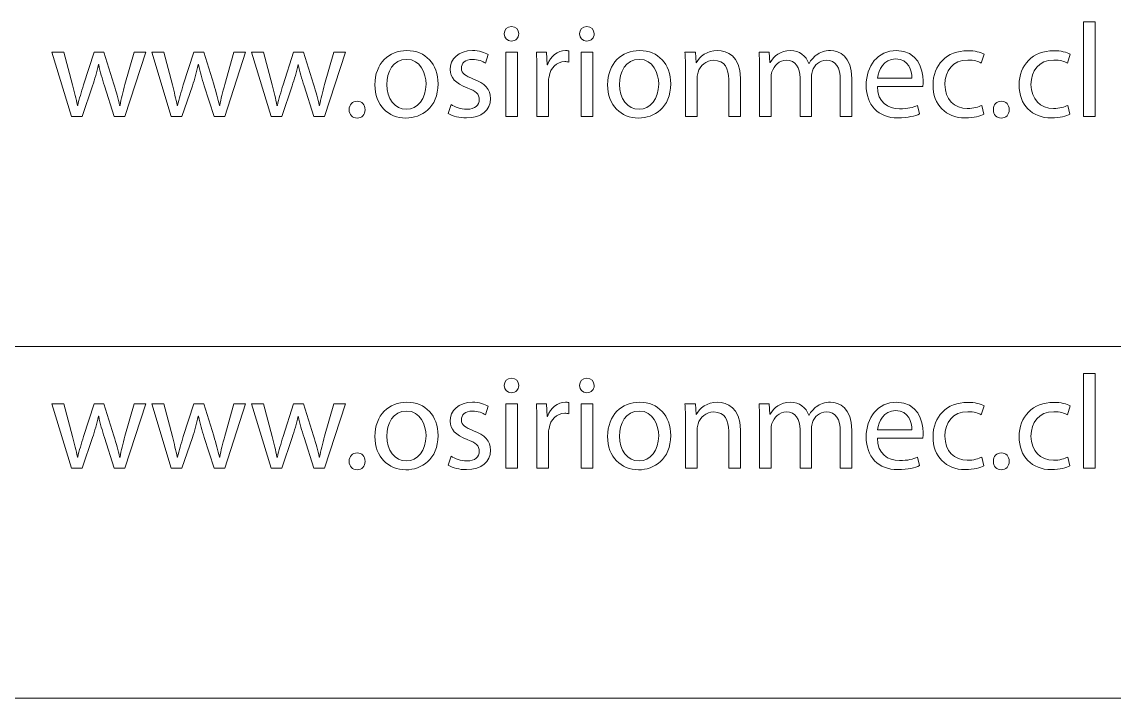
# Model space of a CAD drawing. Header units: inches. Extents: x 4400 to 4800, y 4100 to 4300.
# Drawn here: x 4729.27 to 4770.2, y 4153.89 to 4179.22 of the extents above; entities that cross this region are included whole.
import ezdxf

# ---------------------------------------------------------------- set-up
doc = ezdxf.new("R2010")
doc.units = ezdxf.units.IN
doc.header["$MEASUREMENT"] = 0
doc.layers.add('Capa 1', color=7, linetype='Continuous')

# ---------------------------------------------------------------- blocks, each defined once
blk = doc.blocks.new('block 56')
at = {"layer": 'Capa 1', "color": 1, "lineweight": 9, "true_color": 0xff0000}
for points in [[(4769.051, 4179.224), (4769.491, 4179.224), (4769.491, 4175.673), (4769.051, 4175.673), (4769.051, 4179.224)], [(4747.397, 4175.673), (4747.397, 4178.094), (4747.836, 4178.094), (4747.836, 4175.673), (4747.397, 4175.673)], [(4750.221, 4175.673), (4750.221, 4178.094), (4750.661, 4178.094), (4750.661, 4175.673), (4750.221, 4175.673)]]:
    blk.add_lwpolyline(points, dxfattribs=at)
for points, knots in [([(4747.887, 4178.774), (4747.891, 4178.624), (4747.781, 4178.504), (4747.606, 4178.504), (4747.451, 4178.504), (4747.342, 4178.624), (4747.342, 4178.774), (4747.342, 4178.929), (4747.457, 4179.049), (4747.616, 4179.049), (4747.781, 4179.049), (4747.887, 4178.929), (4747.887, 4178.774)], [0, 0, 0, 0, 1, 1, 1, 2, 2, 2, 3, 3, 3, 4, 4, 4, 4]), ([(4750.711, 4178.774), (4750.716, 4178.624), (4750.606, 4178.504), (4750.431, 4178.504), (4750.276, 4178.504), (4750.166, 4178.624), (4750.166, 4178.774), (4750.166, 4178.929), (4750.281, 4179.049), (4750.441, 4179.049), (4750.606, 4179.049), (4750.711, 4178.929), (4750.711, 4178.774)], [0, 0, 0, 0, 1, 1, 1, 2, 2, 2, 3, 3, 3, 4, 4, 4, 4]), ([(4730.846, 4178.094), (4730.846, 4178.094), (4731.167, 4176.864), (4731.167, 4176.864), (4731.236, 4176.594), (4731.302, 4176.344), (4731.347, 4176.093), (4731.347, 4176.093), (4731.362, 4176.093), (4731.362, 4176.093), (4731.416, 4176.339), (4731.497, 4176.598), (4731.577, 4176.859), (4731.577, 4176.859), (4731.972, 4178.094), (4731.972, 4178.094), (4731.972, 4178.094), (4732.342, 4178.094), (4732.342, 4178.094), (4732.342, 4178.094), (4732.717, 4176.884), (4732.717, 4176.884), (4732.807, 4176.594), (4732.877, 4176.339), (4732.932, 4176.093), (4732.932, 4176.093), (4732.947, 4176.093), (4732.947, 4176.093), (4732.987, 4176.339), (4733.052, 4176.594), (4733.132, 4176.879), (4733.132, 4176.879), (4733.477, 4178.094), (4733.477, 4178.094), (4733.477, 4178.094), (4733.912, 4178.094), (4733.912, 4178.094), (4733.912, 4178.094), (4733.132, 4175.673), (4733.132, 4175.673), (4733.132, 4175.673), (4732.732, 4175.673), (4732.732, 4175.673), (4732.732, 4175.673), (4732.362, 4176.829), (4732.362, 4176.829), (4732.277, 4177.099), (4732.207, 4177.339), (4732.147, 4177.624), (4732.147, 4177.624), (4732.137, 4177.624), (4732.137, 4177.624), (4732.077, 4177.334), (4732.002, 4177.084), (4731.917, 4176.824), (4731.917, 4176.824), (4731.527, 4175.673), (4731.527, 4175.673), (4731.527, 4175.673), (4731.127, 4175.673), (4731.127, 4175.673), (4731.127, 4175.673), (4730.397, 4178.094), (4730.397, 4178.094), (4730.397, 4178.094), (4730.846, 4178.094), (4730.846, 4178.094)], [0, 0, 0, 0, 1, 1, 1, 2, 2, 2, 3, 3, 3, 4, 4, 4, 5, 5, 5, 6, 6, 6, 7, 7, 7, 8, 8, 8, 9, 9, 9, 10, 10, 10, 11, 11, 11, 12, 12, 12, 13, 13, 13, 14, 14, 14, 15, 15, 15, 16, 16, 16, 17, 17, 17, 18, 18, 18, 19, 19, 19, 20, 20, 20, 21, 21, 21, 22, 22, 22, 22]), ([(4734.586, 4178.094), (4734.586, 4178.094), (4734.907, 4176.864), (4734.907, 4176.864), (4734.976, 4176.594), (4735.042, 4176.344), (4735.087, 4176.093), (4735.087, 4176.093), (4735.102, 4176.093), (4735.102, 4176.093), (4735.156, 4176.339), (4735.237, 4176.598), (4735.317, 4176.859), (4735.317, 4176.859), (4735.712, 4178.094), (4735.712, 4178.094), (4735.712, 4178.094), (4736.082, 4178.094), (4736.082, 4178.094), (4736.082, 4178.094), (4736.457, 4176.884), (4736.457, 4176.884), (4736.547, 4176.594), (4736.617, 4176.339), (4736.672, 4176.093), (4736.672, 4176.093), (4736.687, 4176.093), (4736.687, 4176.093), (4736.727, 4176.339), (4736.792, 4176.594), (4736.872, 4176.879), (4736.872, 4176.879), (4737.217, 4178.094), (4737.217, 4178.094), (4737.217, 4178.094), (4737.652, 4178.094), (4737.652, 4178.094), (4737.652, 4178.094), (4736.872, 4175.673), (4736.872, 4175.673), (4736.872, 4175.673), (4736.472, 4175.673), (4736.472, 4175.673), (4736.472, 4175.673), (4736.102, 4176.829), (4736.102, 4176.829), (4736.017, 4177.099), (4735.947, 4177.339), (4735.887, 4177.624), (4735.887, 4177.624), (4735.877, 4177.624), (4735.877, 4177.624), (4735.817, 4177.334), (4735.742, 4177.084), (4735.657, 4176.824), (4735.657, 4176.824), (4735.267, 4175.673), (4735.267, 4175.673), (4735.267, 4175.673), (4734.867, 4175.673), (4734.867, 4175.673), (4734.867, 4175.673), (4734.137, 4178.094), (4734.137, 4178.094), (4734.137, 4178.094), (4734.586, 4178.094), (4734.586, 4178.094)], [0, 0, 0, 0, 1, 1, 1, 2, 2, 2, 3, 3, 3, 4, 4, 4, 5, 5, 5, 6, 6, 6, 7, 7, 7, 8, 8, 8, 9, 9, 9, 10, 10, 10, 11, 11, 11, 12, 12, 12, 13, 13, 13, 14, 14, 14, 15, 15, 15, 16, 16, 16, 17, 17, 17, 18, 18, 18, 19, 19, 19, 20, 20, 20, 21, 21, 21, 22, 22, 22, 22]), ([(4738.326, 4178.094), (4738.326, 4178.094), (4738.647, 4176.864), (4738.647, 4176.864), (4738.716, 4176.594), (4738.782, 4176.344), (4738.827, 4176.093), (4738.827, 4176.093), (4738.842, 4176.093), (4738.842, 4176.093), (4738.896, 4176.339), (4738.977, 4176.598), (4739.057, 4176.859), (4739.057, 4176.859), (4739.452, 4178.094), (4739.452, 4178.094), (4739.452, 4178.094), (4739.822, 4178.094), (4739.822, 4178.094), (4739.822, 4178.094), (4740.197, 4176.884), (4740.197, 4176.884), (4740.287, 4176.594), (4740.357, 4176.339), (4740.412, 4176.093), (4740.412, 4176.093), (4740.427, 4176.093), (4740.427, 4176.093), (4740.467, 4176.339), (4740.532, 4176.594), (4740.612, 4176.879), (4740.612, 4176.879), (4740.957, 4178.094), (4740.957, 4178.094), (4740.957, 4178.094), (4741.392, 4178.094), (4741.392, 4178.094), (4741.392, 4178.094), (4740.612, 4175.673), (4740.612, 4175.673), (4740.612, 4175.673), (4740.212, 4175.673), (4740.212, 4175.673), (4740.212, 4175.673), (4739.842, 4176.829), (4739.842, 4176.829), (4739.757, 4177.099), (4739.687, 4177.339), (4739.627, 4177.624), (4739.627, 4177.624), (4739.617, 4177.624), (4739.617, 4177.624), (4739.557, 4177.334), (4739.482, 4177.084), (4739.396, 4176.824), (4739.396, 4176.824), (4739.007, 4175.673), (4739.007, 4175.673), (4739.007, 4175.673), (4738.607, 4175.673), (4738.607, 4175.673), (4738.607, 4175.673), (4737.877, 4178.094), (4737.877, 4178.094), (4737.877, 4178.094), (4738.326, 4178.094), (4738.326, 4178.094)], [0, 0, 0, 0, 1, 1, 1, 2, 2, 2, 3, 3, 3, 4, 4, 4, 5, 5, 5, 6, 6, 6, 7, 7, 7, 8, 8, 8, 9, 9, 9, 10, 10, 10, 11, 11, 11, 12, 12, 12, 13, 13, 13, 14, 14, 14, 15, 15, 15, 16, 16, 16, 17, 17, 17, 18, 18, 18, 19, 19, 19, 20, 20, 20, 21, 21, 21, 22, 22, 22, 22]), ([(4744.862, 4176.904), (4744.862, 4176.009), (4744.242, 4175.618), (4743.657, 4175.618), (4743.001, 4175.618), (4742.496, 4176.099), (4742.496, 4176.864), (4742.496, 4177.674), (4743.026, 4178.149), (4743.697, 4178.149), (4744.392, 4178.149), (4744.862, 4177.644), (4744.862, 4176.904)], [0, 0, 0, 0, 1, 1, 1, 2, 2, 2, 3, 3, 3, 4, 4, 4, 4]), ([(4742.942, 4176.879), (4742.942, 4176.349), (4743.247, 4175.948), (4743.677, 4175.948), (4744.097, 4175.948), (4744.412, 4176.344), (4744.412, 4176.889), (4744.412, 4177.299), (4744.207, 4177.819), (4743.686, 4177.819), (4743.167, 4177.819), (4742.942, 4177.339), (4742.942, 4176.879)], [0, 0, 0, 0, 1, 1, 1, 2, 2, 2, 3, 3, 3, 4, 4, 4, 4]), ([(4745.356, 4176.123), (4745.486, 4176.039), (4745.716, 4175.948), (4745.936, 4175.948), (4746.256, 4175.948), (4746.407, 4176.109), (4746.407, 4176.308), (4746.407, 4176.519), (4746.281, 4176.634), (4745.956, 4176.753), (4745.521, 4176.909), (4745.316, 4177.149), (4745.316, 4177.439), (4745.316, 4177.829), (4745.631, 4178.149), (4746.151, 4178.149), (4746.396, 4178.149), (4746.611, 4178.079), (4746.746, 4177.999), (4746.746, 4177.999), (4746.636, 4177.679), (4746.636, 4177.679), (4746.542, 4177.739), (4746.367, 4177.819), (4746.141, 4177.819), (4745.882, 4177.819), (4745.736, 4177.669), (4745.736, 4177.489), (4745.736, 4177.289), (4745.882, 4177.199), (4746.196, 4177.079), (4746.616, 4176.919), (4746.832, 4176.709), (4746.832, 4176.349), (4746.832, 4175.924), (4746.502, 4175.624), (4745.926, 4175.624), (4745.661, 4175.624), (4745.416, 4175.689), (4745.246, 4175.789), (4745.246, 4175.789), (4745.356, 4176.123), (4745.356, 4176.123)], [0, 0, 0, 0, 1, 1, 1, 2, 2, 2, 3, 3, 3, 4, 4, 4, 5, 5, 5, 6, 6, 6, 7, 7, 7, 8, 8, 8, 9, 9, 9, 10, 10, 10, 11, 11, 11, 12, 12, 12, 13, 13, 13, 14, 14, 14, 14]), ([(4748.567, 4177.339), (4748.567, 4177.624), (4748.561, 4177.869), (4748.547, 4178.094), (4748.547, 4178.094), (4748.931, 4178.094), (4748.931, 4178.094), (4748.931, 4178.094), (4748.946, 4177.619), (4748.946, 4177.619), (4748.946, 4177.619), (4748.966, 4177.619), (4748.966, 4177.619), (4749.077, 4177.944), (4749.342, 4178.149), (4749.637, 4178.149), (4749.686, 4178.149), (4749.721, 4178.144), (4749.761, 4178.134), (4749.761, 4178.134), (4749.761, 4177.719), (4749.761, 4177.719), (4749.717, 4177.729), (4749.672, 4177.734), (4749.611, 4177.734), (4749.301, 4177.734), (4749.081, 4177.499), (4749.021, 4177.169), (4749.012, 4177.109), (4749.001, 4177.039), (4749.001, 4176.964), (4749.001, 4176.964), (4749.001, 4175.673), (4749.001, 4175.673), (4749.001, 4175.673), (4748.567, 4175.673), (4748.567, 4175.673), (4748.567, 4175.673), (4748.567, 4177.339), (4748.567, 4177.339)], [0, 0, 0, 0, 1, 1, 1, 2, 2, 2, 3, 3, 3, 4, 4, 4, 5, 5, 5, 6, 6, 6, 7, 7, 7, 8, 8, 8, 9, 9, 9, 10, 10, 10, 11, 11, 11, 12, 12, 12, 13, 13, 13, 13]), ([(4753.581, 4176.904), (4753.581, 4176.009), (4752.961, 4175.618), (4752.376, 4175.618), (4751.721, 4175.618), (4751.216, 4176.099), (4751.216, 4176.864), (4751.216, 4177.674), (4751.746, 4178.149), (4752.416, 4178.149), (4753.111, 4178.149), (4753.581, 4177.644), (4753.581, 4176.904)], [0, 0, 0, 0, 1, 1, 1, 2, 2, 2, 3, 3, 3, 4, 4, 4, 4]), ([(4751.661, 4176.879), (4751.661, 4176.349), (4751.966, 4175.948), (4752.396, 4175.948), (4752.817, 4175.948), (4753.131, 4176.344), (4753.131, 4176.889), (4753.131, 4177.299), (4752.926, 4177.819), (4752.406, 4177.819), (4751.886, 4177.819), (4751.661, 4177.339), (4751.661, 4176.879)], [0, 0, 0, 0, 1, 1, 1, 2, 2, 2, 3, 3, 3, 4, 4, 4, 4]), ([(4754.136, 4177.439), (4754.136, 4177.689), (4754.131, 4177.894), (4754.116, 4178.094), (4754.116, 4178.094), (4754.506, 4178.094), (4754.506, 4178.094), (4754.506, 4178.094), (4754.531, 4177.694), (4754.531, 4177.694), (4754.531, 4177.694), (4754.541, 4177.694), (4754.541, 4177.694), (4754.661, 4177.924), (4754.941, 4178.149), (4755.341, 4178.149), (4755.676, 4178.149), (4756.196, 4177.949), (4756.196, 4177.119), (4756.196, 4177.119), (4756.196, 4175.673), (4756.196, 4175.673), (4756.196, 4175.673), (4755.757, 4175.673), (4755.757, 4175.673), (4755.757, 4175.673), (4755.757, 4177.069), (4755.757, 4177.069), (4755.757, 4177.459), (4755.611, 4177.784), (4755.196, 4177.784), (4754.906, 4177.784), (4754.681, 4177.579), (4754.606, 4177.334), (4754.586, 4177.279), (4754.576, 4177.204), (4754.576, 4177.129), (4754.576, 4177.129), (4754.576, 4175.673), (4754.576, 4175.673), (4754.576, 4175.673), (4754.136, 4175.673), (4754.136, 4175.673), (4754.136, 4175.673), (4754.136, 4177.439), (4754.136, 4177.439)], [0, 0, 0, 0, 1, 1, 1, 2, 2, 2, 3, 3, 3, 4, 4, 4, 5, 5, 5, 6, 6, 6, 7, 7, 7, 8, 8, 8, 9, 9, 9, 10, 10, 10, 11, 11, 11, 12, 12, 12, 13, 13, 13, 14, 14, 14, 15, 15, 15, 15]), ([(4756.911, 4177.439), (4756.911, 4177.689), (4756.906, 4177.894), (4756.891, 4178.094), (4756.891, 4178.094), (4757.276, 4178.094), (4757.276, 4178.094), (4757.276, 4178.094), (4757.296, 4177.704), (4757.296, 4177.704), (4757.296, 4177.704), (4757.311, 4177.704), (4757.311, 4177.704), (4757.446, 4177.934), (4757.671, 4178.149), (4758.071, 4178.149), (4758.401, 4178.149), (4758.651, 4177.949), (4758.757, 4177.664), (4758.757, 4177.664), (4758.766, 4177.664), (4758.766, 4177.664), (4758.841, 4177.799), (4758.936, 4177.904), (4759.036, 4177.979), (4759.182, 4178.089), (4759.342, 4178.149), (4759.572, 4178.149), (4759.891, 4178.149), (4760.367, 4177.939), (4760.367, 4177.099), (4760.367, 4177.099), (4760.367, 4175.673), (4760.367, 4175.673), (4760.367, 4175.673), (4759.937, 4175.673), (4759.937, 4175.673), (4759.937, 4175.673), (4759.937, 4177.044), (4759.937, 4177.044), (4759.937, 4177.509), (4759.767, 4177.789), (4759.411, 4177.789), (4759.162, 4177.789), (4758.967, 4177.604), (4758.892, 4177.389), (4758.872, 4177.329), (4758.856, 4177.249), (4758.856, 4177.169), (4758.856, 4177.169), (4758.856, 4175.673), (4758.856, 4175.673), (4758.856, 4175.673), (4758.427, 4175.673), (4758.427, 4175.673), (4758.427, 4175.673), (4758.427, 4177.124), (4758.427, 4177.124), (4758.427, 4177.509), (4758.256, 4177.789), (4757.921, 4177.789), (4757.646, 4177.789), (4757.446, 4177.569), (4757.376, 4177.349), (4757.351, 4177.284), (4757.341, 4177.209), (4757.341, 4177.134), (4757.341, 4177.134), (4757.341, 4175.673), (4757.341, 4175.673), (4757.341, 4175.673), (4756.911, 4175.673), (4756.911, 4175.673), (4756.911, 4175.673), (4756.911, 4177.439), (4756.911, 4177.439)], [0, 0, 0, 0, 1, 1, 1, 2, 2, 2, 3, 3, 3, 4, 4, 4, 5, 5, 5, 6, 6, 6, 7, 7, 7, 8, 8, 8, 9, 9, 9, 10, 10, 10, 11, 11, 11, 12, 12, 12, 13, 13, 13, 14, 14, 14, 15, 15, 15, 16, 16, 16, 17, 17, 17, 18, 18, 18, 19, 19, 19, 20, 20, 20, 21, 21, 21, 22, 22, 22, 23, 23, 23, 24, 24, 24, 25, 25, 25, 25]), ([(4761.326, 4176.804), (4761.336, 4176.208), (4761.716, 4175.964), (4762.156, 4175.964), (4762.471, 4175.964), (4762.661, 4176.019), (4762.827, 4176.089), (4762.827, 4176.089), (4762.901, 4175.773), (4762.901, 4175.773), (4762.746, 4175.703), (4762.481, 4175.624), (4762.096, 4175.624), (4761.351, 4175.624), (4760.906, 4176.113), (4760.906, 4176.844), (4760.906, 4177.574), (4761.336, 4178.149), (4762.041, 4178.149), (4762.831, 4178.149), (4763.042, 4177.454), (4763.042, 4177.009), (4763.042, 4176.919), (4763.031, 4176.849), (4763.026, 4176.804), (4763.026, 4176.804), (4761.326, 4176.804), (4761.326, 4176.804)], [0, 0, 0, 0, 1, 1, 1, 2, 2, 2, 3, 3, 3, 4, 4, 4, 5, 5, 5, 6, 6, 6, 7, 7, 7, 8, 8, 8, 9, 9, 9, 9]), ([(4762.616, 4177.119), (4762.621, 4177.399), (4762.501, 4177.834), (4762.006, 4177.834), (4761.561, 4177.834), (4761.366, 4177.424), (4761.331, 4177.119), (4761.331, 4177.119), (4762.616, 4177.119), (4762.616, 4177.119)], [0, 0, 0, 0, 1, 1, 1, 2, 2, 2, 3, 3, 3, 3]), ([(4765.311, 4175.763), (4765.196, 4175.703), (4764.941, 4175.624), (4764.616, 4175.624), (4763.886, 4175.624), (4763.411, 4176.119), (4763.411, 4176.859), (4763.411, 4177.604), (4763.921, 4178.144), (4764.711, 4178.144), (4764.971, 4178.144), (4765.201, 4178.079), (4765.322, 4178.019), (4765.322, 4178.019), (4765.221, 4177.679), (4765.221, 4177.679), (4765.116, 4177.739), (4764.951, 4177.794), (4764.711, 4177.794), (4764.156, 4177.794), (4763.856, 4177.384), (4763.856, 4176.879), (4763.856, 4176.319), (4764.216, 4175.974), (4764.696, 4175.974), (4764.946, 4175.974), (4765.111, 4176.039), (4765.236, 4176.093), (4765.236, 4176.093), (4765.311, 4175.763), (4765.311, 4175.763)], [0, 0, 0, 0, 1, 1, 1, 2, 2, 2, 3, 3, 3, 4, 4, 4, 5, 5, 5, 6, 6, 6, 7, 7, 7, 8, 8, 8, 9, 9, 9, 10, 10, 10, 10]), ([(4768.536, 4175.763), (4768.421, 4175.703), (4768.166, 4175.624), (4767.841, 4175.624), (4767.111, 4175.624), (4766.636, 4176.119), (4766.636, 4176.859), (4766.636, 4177.604), (4767.146, 4178.144), (4767.936, 4178.144), (4768.196, 4178.144), (4768.426, 4178.079), (4768.546, 4178.019), (4768.546, 4178.019), (4768.446, 4177.679), (4768.446, 4177.679), (4768.341, 4177.739), (4768.176, 4177.794), (4767.936, 4177.794), (4767.381, 4177.794), (4767.081, 4177.384), (4767.081, 4176.879), (4767.081, 4176.319), (4767.441, 4175.974), (4767.921, 4175.974), (4768.171, 4175.974), (4768.336, 4176.039), (4768.461, 4176.093), (4768.461, 4176.093), (4768.536, 4175.763), (4768.536, 4175.763)], [0, 0, 0, 0, 1, 1, 1, 2, 2, 2, 3, 3, 3, 4, 4, 4, 5, 5, 5, 6, 6, 6, 7, 7, 7, 8, 8, 8, 9, 9, 9, 10, 10, 10, 10]), ([(4741.532, 4175.934), (4741.532, 4176.119), (4741.656, 4176.248), (4741.831, 4176.248), (4742.007, 4176.248), (4742.126, 4176.119), (4742.126, 4175.934), (4742.126, 4175.753), (4742.011, 4175.618), (4741.827, 4175.618), (4741.652, 4175.618), (4741.532, 4175.753), (4741.532, 4175.934)], [0, 0, 0, 0, 1, 1, 1, 2, 2, 2, 3, 3, 3, 4, 4, 4, 4]), ([(4765.671, 4175.934), (4765.671, 4176.119), (4765.796, 4176.248), (4765.971, 4176.248), (4766.146, 4176.248), (4766.266, 4176.119), (4766.266, 4175.934), (4766.266, 4175.753), (4766.151, 4175.618), (4765.966, 4175.618), (4765.791, 4175.618), (4765.671, 4175.753), (4765.671, 4175.934)], [0, 0, 0, 0, 1, 1, 1, 2, 2, 2, 3, 3, 3, 4, 4, 4, 4])]:
    blk.add_open_spline(points, degree=3, knots=knots, dxfattribs=at)
blk = doc.blocks.new('block 57')
at = {"layer": 'Capa 1', "color": 1, "lineweight": 9, "true_color": 0xff0000}
for points in [[(4769.051, 4166.05), (4769.491, 4166.05), (4769.491, 4162.499), (4769.051, 4162.499), (4769.051, 4166.05)], [(4747.397, 4162.499), (4747.397, 4164.92), (4747.836, 4164.92), (4747.836, 4162.499), (4747.397, 4162.499)], [(4750.221, 4162.499), (4750.221, 4164.92), (4750.661, 4164.92), (4750.661, 4162.499), (4750.221, 4162.499)]]:
    blk.add_lwpolyline(points, dxfattribs=at)
for points, knots in [([(4747.887, 4165.6), (4747.891, 4165.45), (4747.781, 4165.33), (4747.606, 4165.33), (4747.451, 4165.33), (4747.342, 4165.45), (4747.342, 4165.6), (4747.342, 4165.755), (4747.457, 4165.875), (4747.616, 4165.875), (4747.781, 4165.875), (4747.887, 4165.755), (4747.887, 4165.6)], [0, 0, 0, 0, 1, 1, 1, 2, 2, 2, 3, 3, 3, 4, 4, 4, 4]), ([(4750.711, 4165.6), (4750.716, 4165.45), (4750.606, 4165.33), (4750.431, 4165.33), (4750.276, 4165.33), (4750.166, 4165.45), (4750.166, 4165.6), (4750.166, 4165.755), (4750.281, 4165.875), (4750.441, 4165.875), (4750.606, 4165.875), (4750.711, 4165.755), (4750.711, 4165.6)], [0, 0, 0, 0, 1, 1, 1, 2, 2, 2, 3, 3, 3, 4, 4, 4, 4]), ([(4730.846, 4164.92), (4730.846, 4164.92), (4731.167, 4163.69), (4731.167, 4163.69), (4731.236, 4163.42), (4731.302, 4163.169), (4731.347, 4162.919), (4731.347, 4162.919), (4731.362, 4162.919), (4731.362, 4162.919), (4731.416, 4163.165), (4731.497, 4163.424), (4731.577, 4163.685), (4731.577, 4163.685), (4731.972, 4164.92), (4731.972, 4164.92), (4731.972, 4164.92), (4732.342, 4164.92), (4732.342, 4164.92), (4732.342, 4164.92), (4732.717, 4163.71), (4732.717, 4163.71), (4732.807, 4163.42), (4732.877, 4163.165), (4732.932, 4162.919), (4732.932, 4162.919), (4732.947, 4162.919), (4732.947, 4162.919), (4732.987, 4163.165), (4733.052, 4163.42), (4733.132, 4163.705), (4733.132, 4163.705), (4733.477, 4164.92), (4733.477, 4164.92), (4733.477, 4164.92), (4733.912, 4164.92), (4733.912, 4164.92), (4733.912, 4164.92), (4733.132, 4162.499), (4733.132, 4162.499), (4733.132, 4162.499), (4732.732, 4162.499), (4732.732, 4162.499), (4732.732, 4162.499), (4732.362, 4163.655), (4732.362, 4163.655), (4732.277, 4163.925), (4732.207, 4164.165), (4732.147, 4164.45), (4732.147, 4164.45), (4732.137, 4164.45), (4732.137, 4164.45), (4732.077, 4164.16), (4732.002, 4163.909), (4731.917, 4163.65), (4731.917, 4163.65), (4731.527, 4162.499), (4731.527, 4162.499), (4731.527, 4162.499), (4731.127, 4162.499), (4731.127, 4162.499), (4731.127, 4162.499), (4730.397, 4164.92), (4730.397, 4164.92), (4730.397, 4164.92), (4730.846, 4164.92), (4730.846, 4164.92)], [0, 0, 0, 0, 1, 1, 1, 2, 2, 2, 3, 3, 3, 4, 4, 4, 5, 5, 5, 6, 6, 6, 7, 7, 7, 8, 8, 8, 9, 9, 9, 10, 10, 10, 11, 11, 11, 12, 12, 12, 13, 13, 13, 14, 14, 14, 15, 15, 15, 16, 16, 16, 17, 17, 17, 18, 18, 18, 19, 19, 19, 20, 20, 20, 21, 21, 21, 22, 22, 22, 22]), ([(4734.586, 4164.92), (4734.586, 4164.92), (4734.907, 4163.69), (4734.907, 4163.69), (4734.976, 4163.42), (4735.042, 4163.169), (4735.087, 4162.919), (4735.087, 4162.919), (4735.102, 4162.919), (4735.102, 4162.919), (4735.156, 4163.165), (4735.237, 4163.424), (4735.317, 4163.685), (4735.317, 4163.685), (4735.712, 4164.92), (4735.712, 4164.92), (4735.712, 4164.92), (4736.082, 4164.92), (4736.082, 4164.92), (4736.082, 4164.92), (4736.457, 4163.71), (4736.457, 4163.71), (4736.547, 4163.42), (4736.617, 4163.165), (4736.672, 4162.919), (4736.672, 4162.919), (4736.687, 4162.919), (4736.687, 4162.919), (4736.727, 4163.165), (4736.792, 4163.42), (4736.872, 4163.705), (4736.872, 4163.705), (4737.217, 4164.92), (4737.217, 4164.92), (4737.217, 4164.92), (4737.652, 4164.92), (4737.652, 4164.92), (4737.652, 4164.92), (4736.872, 4162.499), (4736.872, 4162.499), (4736.872, 4162.499), (4736.472, 4162.499), (4736.472, 4162.499), (4736.472, 4162.499), (4736.102, 4163.655), (4736.102, 4163.655), (4736.017, 4163.925), (4735.947, 4164.165), (4735.887, 4164.45), (4735.887, 4164.45), (4735.877, 4164.45), (4735.877, 4164.45), (4735.817, 4164.16), (4735.742, 4163.909), (4735.657, 4163.65), (4735.657, 4163.65), (4735.267, 4162.499), (4735.267, 4162.499), (4735.267, 4162.499), (4734.867, 4162.499), (4734.867, 4162.499), (4734.867, 4162.499), (4734.137, 4164.92), (4734.137, 4164.92), (4734.137, 4164.92), (4734.586, 4164.92), (4734.586, 4164.92)], [0, 0, 0, 0, 1, 1, 1, 2, 2, 2, 3, 3, 3, 4, 4, 4, 5, 5, 5, 6, 6, 6, 7, 7, 7, 8, 8, 8, 9, 9, 9, 10, 10, 10, 11, 11, 11, 12, 12, 12, 13, 13, 13, 14, 14, 14, 15, 15, 15, 16, 16, 16, 17, 17, 17, 18, 18, 18, 19, 19, 19, 20, 20, 20, 21, 21, 21, 22, 22, 22, 22]), ([(4738.326, 4164.92), (4738.326, 4164.92), (4738.647, 4163.69), (4738.647, 4163.69), (4738.716, 4163.42), (4738.782, 4163.169), (4738.827, 4162.919), (4738.827, 4162.919), (4738.842, 4162.919), (4738.842, 4162.919), (4738.896, 4163.165), (4738.977, 4163.424), (4739.057, 4163.685), (4739.057, 4163.685), (4739.452, 4164.92), (4739.452, 4164.92), (4739.452, 4164.92), (4739.822, 4164.92), (4739.822, 4164.92), (4739.822, 4164.92), (4740.197, 4163.71), (4740.197, 4163.71), (4740.287, 4163.42), (4740.357, 4163.165), (4740.412, 4162.919), (4740.412, 4162.919), (4740.427, 4162.919), (4740.427, 4162.919), (4740.467, 4163.165), (4740.532, 4163.42), (4740.612, 4163.705), (4740.612, 4163.705), (4740.957, 4164.92), (4740.957, 4164.92), (4740.957, 4164.92), (4741.392, 4164.92), (4741.392, 4164.92), (4741.392, 4164.92), (4740.612, 4162.499), (4740.612, 4162.499), (4740.612, 4162.499), (4740.212, 4162.499), (4740.212, 4162.499), (4740.212, 4162.499), (4739.842, 4163.655), (4739.842, 4163.655), (4739.757, 4163.925), (4739.687, 4164.165), (4739.627, 4164.45), (4739.627, 4164.45), (4739.617, 4164.45), (4739.617, 4164.45), (4739.557, 4164.16), (4739.482, 4163.909), (4739.396, 4163.65), (4739.396, 4163.65), (4739.007, 4162.499), (4739.007, 4162.499), (4739.007, 4162.499), (4738.607, 4162.499), (4738.607, 4162.499), (4738.607, 4162.499), (4737.877, 4164.92), (4737.877, 4164.92), (4737.877, 4164.92), (4738.326, 4164.92), (4738.326, 4164.92)], [0, 0, 0, 0, 1, 1, 1, 2, 2, 2, 3, 3, 3, 4, 4, 4, 5, 5, 5, 6, 6, 6, 7, 7, 7, 8, 8, 8, 9, 9, 9, 10, 10, 10, 11, 11, 11, 12, 12, 12, 13, 13, 13, 14, 14, 14, 15, 15, 15, 16, 16, 16, 17, 17, 17, 18, 18, 18, 19, 19, 19, 20, 20, 20, 21, 21, 21, 22, 22, 22, 22]), ([(4744.862, 4163.73), (4744.862, 4162.835), (4744.242, 4162.444), (4743.657, 4162.444), (4743.001, 4162.444), (4742.496, 4162.925), (4742.496, 4163.69), (4742.496, 4164.5), (4743.026, 4164.975), (4743.697, 4164.975), (4744.392, 4164.975), (4744.862, 4164.47), (4744.862, 4163.73)], [0, 0, 0, 0, 1, 1, 1, 2, 2, 2, 3, 3, 3, 4, 4, 4, 4]), ([(4745.356, 4162.949), (4745.486, 4162.865), (4745.716, 4162.774), (4745.936, 4162.774), (4746.256, 4162.774), (4746.407, 4162.935), (4746.407, 4163.134), (4746.407, 4163.344), (4746.281, 4163.46), (4745.956, 4163.579), (4745.521, 4163.734), (4745.316, 4163.975), (4745.316, 4164.265), (4745.316, 4164.655), (4745.631, 4164.975), (4746.151, 4164.975), (4746.396, 4164.975), (4746.611, 4164.905), (4746.746, 4164.825), (4746.746, 4164.825), (4746.636, 4164.505), (4746.636, 4164.505), (4746.542, 4164.565), (4746.367, 4164.645), (4746.141, 4164.645), (4745.882, 4164.645), (4745.736, 4164.495), (4745.736, 4164.315), (4745.736, 4164.115), (4745.882, 4164.025), (4746.196, 4163.905), (4746.616, 4163.744), (4746.832, 4163.535), (4746.832, 4163.175), (4746.832, 4162.75), (4746.502, 4162.449), (4745.926, 4162.449), (4745.661, 4162.449), (4745.416, 4162.515), (4745.246, 4162.614), (4745.246, 4162.614), (4745.356, 4162.949), (4745.356, 4162.949)], [0, 0, 0, 0, 1, 1, 1, 2, 2, 2, 3, 3, 3, 4, 4, 4, 5, 5, 5, 6, 6, 6, 7, 7, 7, 8, 8, 8, 9, 9, 9, 10, 10, 10, 11, 11, 11, 12, 12, 12, 13, 13, 13, 14, 14, 14, 14]), ([(4748.567, 4164.165), (4748.567, 4164.45), (4748.561, 4164.695), (4748.547, 4164.92), (4748.547, 4164.92), (4748.931, 4164.92), (4748.931, 4164.92), (4748.931, 4164.92), (4748.946, 4164.445), (4748.946, 4164.445), (4748.946, 4164.445), (4748.966, 4164.445), (4748.966, 4164.445), (4749.077, 4164.77), (4749.342, 4164.975), (4749.637, 4164.975), (4749.686, 4164.975), (4749.721, 4164.97), (4749.761, 4164.96), (4749.761, 4164.96), (4749.761, 4164.545), (4749.761, 4164.545), (4749.717, 4164.555), (4749.672, 4164.56), (4749.611, 4164.56), (4749.301, 4164.56), (4749.081, 4164.325), (4749.021, 4163.995), (4749.012, 4163.935), (4749.001, 4163.865), (4749.001, 4163.79), (4749.001, 4163.79), (4749.001, 4162.499), (4749.001, 4162.499), (4749.001, 4162.499), (4748.567, 4162.499), (4748.567, 4162.499), (4748.567, 4162.499), (4748.567, 4164.165), (4748.567, 4164.165)], [0, 0, 0, 0, 1, 1, 1, 2, 2, 2, 3, 3, 3, 4, 4, 4, 5, 5, 5, 6, 6, 6, 7, 7, 7, 8, 8, 8, 9, 9, 9, 10, 10, 10, 11, 11, 11, 12, 12, 12, 13, 13, 13, 13]), ([(4753.581, 4163.73), (4753.581, 4162.835), (4752.961, 4162.444), (4752.376, 4162.444), (4751.721, 4162.444), (4751.216, 4162.925), (4751.216, 4163.69), (4751.216, 4164.5), (4751.746, 4164.975), (4752.416, 4164.975), (4753.111, 4164.975), (4753.581, 4164.47), (4753.581, 4163.73)], [0, 0, 0, 0, 1, 1, 1, 2, 2, 2, 3, 3, 3, 4, 4, 4, 4]), ([(4754.136, 4164.265), (4754.136, 4164.515), (4754.131, 4164.72), (4754.116, 4164.92), (4754.116, 4164.92), (4754.506, 4164.92), (4754.506, 4164.92), (4754.506, 4164.92), (4754.531, 4164.52), (4754.531, 4164.52), (4754.531, 4164.52), (4754.541, 4164.52), (4754.541, 4164.52), (4754.661, 4164.75), (4754.941, 4164.975), (4755.341, 4164.975), (4755.676, 4164.975), (4756.196, 4164.775), (4756.196, 4163.945), (4756.196, 4163.945), (4756.196, 4162.499), (4756.196, 4162.499), (4756.196, 4162.499), (4755.757, 4162.499), (4755.757, 4162.499), (4755.757, 4162.499), (4755.757, 4163.895), (4755.757, 4163.895), (4755.757, 4164.285), (4755.611, 4164.61), (4755.196, 4164.61), (4754.906, 4164.61), (4754.681, 4164.405), (4754.606, 4164.16), (4754.586, 4164.105), (4754.576, 4164.03), (4754.576, 4163.955), (4754.576, 4163.955), (4754.576, 4162.499), (4754.576, 4162.499), (4754.576, 4162.499), (4754.136, 4162.499), (4754.136, 4162.499), (4754.136, 4162.499), (4754.136, 4164.265), (4754.136, 4164.265)], [0, 0, 0, 0, 1, 1, 1, 2, 2, 2, 3, 3, 3, 4, 4, 4, 5, 5, 5, 6, 6, 6, 7, 7, 7, 8, 8, 8, 9, 9, 9, 10, 10, 10, 11, 11, 11, 12, 12, 12, 13, 13, 13, 14, 14, 14, 15, 15, 15, 15]), ([(4756.911, 4164.265), (4756.911, 4164.515), (4756.906, 4164.72), (4756.891, 4164.92), (4756.891, 4164.92), (4757.276, 4164.92), (4757.276, 4164.92), (4757.276, 4164.92), (4757.296, 4164.53), (4757.296, 4164.53), (4757.296, 4164.53), (4757.311, 4164.53), (4757.311, 4164.53), (4757.446, 4164.76), (4757.671, 4164.975), (4758.071, 4164.975), (4758.401, 4164.975), (4758.651, 4164.775), (4758.757, 4164.49), (4758.757, 4164.49), (4758.766, 4164.49), (4758.766, 4164.49), (4758.841, 4164.625), (4758.936, 4164.73), (4759.036, 4164.805), (4759.182, 4164.915), (4759.342, 4164.975), (4759.572, 4164.975), (4759.891, 4164.975), (4760.367, 4164.765), (4760.367, 4163.925), (4760.367, 4163.925), (4760.367, 4162.499), (4760.367, 4162.499), (4760.367, 4162.499), (4759.937, 4162.499), (4759.937, 4162.499), (4759.937, 4162.499), (4759.937, 4163.87), (4759.937, 4163.87), (4759.937, 4164.335), (4759.767, 4164.615), (4759.411, 4164.615), (4759.162, 4164.615), (4758.967, 4164.43), (4758.892, 4164.215), (4758.872, 4164.155), (4758.856, 4164.075), (4758.856, 4163.995), (4758.856, 4163.995), (4758.856, 4162.499), (4758.856, 4162.499), (4758.856, 4162.499), (4758.427, 4162.499), (4758.427, 4162.499), (4758.427, 4162.499), (4758.427, 4163.95), (4758.427, 4163.95), (4758.427, 4164.335), (4758.256, 4164.615), (4757.921, 4164.615), (4757.646, 4164.615), (4757.446, 4164.395), (4757.376, 4164.175), (4757.351, 4164.11), (4757.341, 4164.035), (4757.341, 4163.96), (4757.341, 4163.96), (4757.341, 4162.499), (4757.341, 4162.499), (4757.341, 4162.499), (4756.911, 4162.499), (4756.911, 4162.499), (4756.911, 4162.499), (4756.911, 4164.265), (4756.911, 4164.265)], [0, 0, 0, 0, 1, 1, 1, 2, 2, 2, 3, 3, 3, 4, 4, 4, 5, 5, 5, 6, 6, 6, 7, 7, 7, 8, 8, 8, 9, 9, 9, 10, 10, 10, 11, 11, 11, 12, 12, 12, 13, 13, 13, 14, 14, 14, 15, 15, 15, 16, 16, 16, 17, 17, 17, 18, 18, 18, 19, 19, 19, 20, 20, 20, 21, 21, 21, 22, 22, 22, 23, 23, 23, 24, 24, 24, 25, 25, 25, 25]), ([(4761.326, 4163.63), (4761.336, 4163.034), (4761.716, 4162.789), (4762.156, 4162.789), (4762.471, 4162.789), (4762.661, 4162.845), (4762.827, 4162.915), (4762.827, 4162.915), (4762.901, 4162.599), (4762.901, 4162.599), (4762.746, 4162.529), (4762.481, 4162.449), (4762.096, 4162.449), (4761.351, 4162.449), (4760.906, 4162.939), (4760.906, 4163.67), (4760.906, 4164.4), (4761.336, 4164.975), (4762.041, 4164.975), (4762.831, 4164.975), (4763.042, 4164.28), (4763.042, 4163.835), (4763.042, 4163.744), (4763.031, 4163.675), (4763.026, 4163.63), (4763.026, 4163.63), (4761.326, 4163.63), (4761.326, 4163.63)], [0, 0, 0, 0, 1, 1, 1, 2, 2, 2, 3, 3, 3, 4, 4, 4, 5, 5, 5, 6, 6, 6, 7, 7, 7, 8, 8, 8, 9, 9, 9, 9]), ([(4765.311, 4162.589), (4765.196, 4162.529), (4764.941, 4162.449), (4764.616, 4162.449), (4763.886, 4162.449), (4763.411, 4162.945), (4763.411, 4163.685), (4763.411, 4164.43), (4763.921, 4164.97), (4764.711, 4164.97), (4764.971, 4164.97), (4765.201, 4164.905), (4765.322, 4164.845), (4765.322, 4164.845), (4765.221, 4164.505), (4765.221, 4164.505), (4765.116, 4164.565), (4764.951, 4164.62), (4764.711, 4164.62), (4764.156, 4164.62), (4763.856, 4164.21), (4763.856, 4163.705), (4763.856, 4163.145), (4764.216, 4162.799), (4764.696, 4162.799), (4764.946, 4162.799), (4765.111, 4162.865), (4765.236, 4162.919), (4765.236, 4162.919), (4765.311, 4162.589), (4765.311, 4162.589)], [0, 0, 0, 0, 1, 1, 1, 2, 2, 2, 3, 3, 3, 4, 4, 4, 5, 5, 5, 6, 6, 6, 7, 7, 7, 8, 8, 8, 9, 9, 9, 10, 10, 10, 10]), ([(4768.536, 4162.589), (4768.421, 4162.529), (4768.166, 4162.449), (4767.841, 4162.449), (4767.111, 4162.449), (4766.636, 4162.945), (4766.636, 4163.685), (4766.636, 4164.43), (4767.146, 4164.97), (4767.936, 4164.97), (4768.196, 4164.97), (4768.426, 4164.905), (4768.546, 4164.845), (4768.546, 4164.845), (4768.446, 4164.505), (4768.446, 4164.505), (4768.341, 4164.565), (4768.176, 4164.62), (4767.936, 4164.62), (4767.381, 4164.62), (4767.081, 4164.21), (4767.081, 4163.705), (4767.081, 4163.145), (4767.441, 4162.799), (4767.921, 4162.799), (4768.171, 4162.799), (4768.336, 4162.865), (4768.461, 4162.919), (4768.461, 4162.919), (4768.536, 4162.589), (4768.536, 4162.589)], [0, 0, 0, 0, 1, 1, 1, 2, 2, 2, 3, 3, 3, 4, 4, 4, 5, 5, 5, 6, 6, 6, 7, 7, 7, 8, 8, 8, 9, 9, 9, 10, 10, 10, 10]), ([(4742.942, 4163.705), (4742.942, 4163.175), (4743.247, 4162.774), (4743.677, 4162.774), (4744.097, 4162.774), (4744.412, 4163.169), (4744.412, 4163.714), (4744.412, 4164.125), (4744.207, 4164.645), (4743.686, 4164.645), (4743.167, 4164.645), (4742.942, 4164.165), (4742.942, 4163.705)], [0, 0, 0, 0, 1, 1, 1, 2, 2, 2, 3, 3, 3, 4, 4, 4, 4]), ([(4751.661, 4163.705), (4751.661, 4163.175), (4751.966, 4162.774), (4752.396, 4162.774), (4752.817, 4162.774), (4753.131, 4163.169), (4753.131, 4163.714), (4753.131, 4164.125), (4752.926, 4164.645), (4752.406, 4164.645), (4751.886, 4164.645), (4751.661, 4164.165), (4751.661, 4163.705)], [0, 0, 0, 0, 1, 1, 1, 2, 2, 2, 3, 3, 3, 4, 4, 4, 4]), ([(4762.616, 4163.945), (4762.621, 4164.225), (4762.501, 4164.66), (4762.006, 4164.66), (4761.561, 4164.66), (4761.366, 4164.25), (4761.331, 4163.945), (4761.331, 4163.945), (4762.616, 4163.945), (4762.616, 4163.945)], [0, 0, 0, 0, 1, 1, 1, 2, 2, 2, 3, 3, 3, 3]), ([(4741.532, 4162.76), (4741.532, 4162.945), (4741.656, 4163.074), (4741.831, 4163.074), (4742.007, 4163.074), (4742.126, 4162.945), (4742.126, 4162.76), (4742.126, 4162.579), (4742.011, 4162.444), (4741.827, 4162.444), (4741.652, 4162.444), (4741.532, 4162.579), (4741.532, 4162.76)], [0, 0, 0, 0, 1, 1, 1, 2, 2, 2, 3, 3, 3, 4, 4, 4, 4]), ([(4765.671, 4162.76), (4765.671, 4162.945), (4765.796, 4163.074), (4765.971, 4163.074), (4766.146, 4163.074), (4766.266, 4162.945), (4766.266, 4162.76), (4766.266, 4162.579), (4766.151, 4162.444), (4765.966, 4162.444), (4765.791, 4162.444), (4765.671, 4162.579), (4765.671, 4162.76)], [0, 0, 0, 0, 1, 1, 1, 2, 2, 2, 3, 3, 3, 4, 4, 4, 4])]:
    blk.add_open_spline(points, degree=3, knots=knots, dxfattribs=at)

msp = doc.modelspace()

# ---------------------------------------------------------------- linework, layer by layer
at = {"layer": 'Capa 1', "color": 7, "lineweight": 9, "true_color": 0xffffff}
msp.add_open_spline([(4748.999, 4167.064), (4748.999, 4167.064), (4706.305, 4167.064), (4706.305, 4167.064), (4703.237, 4167.064), (4700.667, 4164.892), (4700, 4161.977), (4700, 4161.977), (4700.001, 4161.977), (4700.001, 4161.977), (4700.001, 4161.977), (4709.793, 4161.977), (4709.793, 4161.977), (4709.793, 4161.977), (4709.793, 4161.977), (4709.793, 4161.977), (4709.793, 4162.253), (4710.017, 4162.477), (4710.293, 4162.477), (4710.57, 4162.477), (4710.793, 4162.253), (4710.793, 4161.977), (4710.793, 4161.701), (4710.57, 4161.477), (4710.334, 4161.477), (4710.334, 4161.477), (4710.334, 4159.477), (4710.334, 4159.477), (4710.57, 4159.477), (4710.793, 4159.253), (4710.793, 4158.977), (4710.793, 4158.701), (4710.57, 4158.477), (4710.293, 4158.477), (4710.017, 4158.477), (4709.793, 4158.701), (4709.793, 4158.977), (4709.793, 4158.977), (4700, 4158.977), (4700, 4158.977), (4700, 4158.977), (4700, 4158.977), (4700, 4158.977), (4700.667, 4156.062), (4703.237, 4153.89), (4706.305, 4153.89), (4706.305, 4153.89), (4748.999, 4153.89), (4748.999, 4153.89), (4748.999, 4153.89), (4791.694, 4153.89), (4791.694, 4153.89), (4794.762, 4153.89), (4797.332, 4156.062), (4797.999, 4158.977), (4797.999, 4158.977), (4797.999, 4158.977), (4797.999, 4158.977), (4797.999, 4158.977), (4788.204, 4158.977), (4788.204, 4158.977), (4788.204, 4158.701), (4787.98, 4158.477), (4787.704, 4158.477), (4787.427, 4158.477), (4787.204, 4158.701), (4787.204, 4158.977), (4787.204, 4159.253), (4787.427, 4159.477), (4787.674, 4159.507), (4787.674, 4159.507), (4787.674, 4161.507), (4787.674, 4161.507), (4787.427, 4161.477), (4787.204, 4161.701), (4787.204, 4161.977), (4787.204, 4162.253), (4787.427, 4162.477), (4787.704, 4162.477), (4787.98, 4162.477), (4788.204, 4162.253), (4788.204, 4161.977), (4788.204, 4161.977), (4788.204, 4161.977), (4788.204, 4161.977), (4788.204, 4161.977), (4797.998, 4161.977), (4797.998, 4161.977), (4797.998, 4161.977), (4797.999, 4161.977), (4797.999, 4161.977), (4797.332, 4164.892), (4794.762, 4167.064), (4791.694, 4167.064), (4791.694, 4167.064), (4748.999, 4167.064), (4748.999, 4167.064)], degree=3, knots=[0, 0, 0, 0, 1, 1, 1, 2, 2, 2, 3, 3, 3, 4, 4, 4, 5, 5, 5, 6, 6, 6, 7, 7, 7, 8, 8, 8, 9, 9, 9, 10, 10, 10, 11, 11, 11, 12, 12, 12, 13, 13, 13, 14, 14, 14, 15, 15, 15, 16, 16, 16, 17, 17, 17, 18, 18, 18, 19, 19, 19, 20, 20, 20, 21, 21, 21, 22, 22, 22, 23, 23, 23, 24, 24, 24, 25, 25, 25, 26, 26, 26, 27, 27, 27, 28, 28, 28, 29, 29, 29, 30, 30, 30, 31, 31, 31, 32, 32, 32, 32], dxfattribs=at)

# ---------------------------------------------------------------- block references
at = {"layer": 'Capa 1'}
for name in ['block 56', 'block 57']:
    msp.add_blockref(name, (0, 0), dxfattribs=at)

doc.saveas('drawing.dxf')
